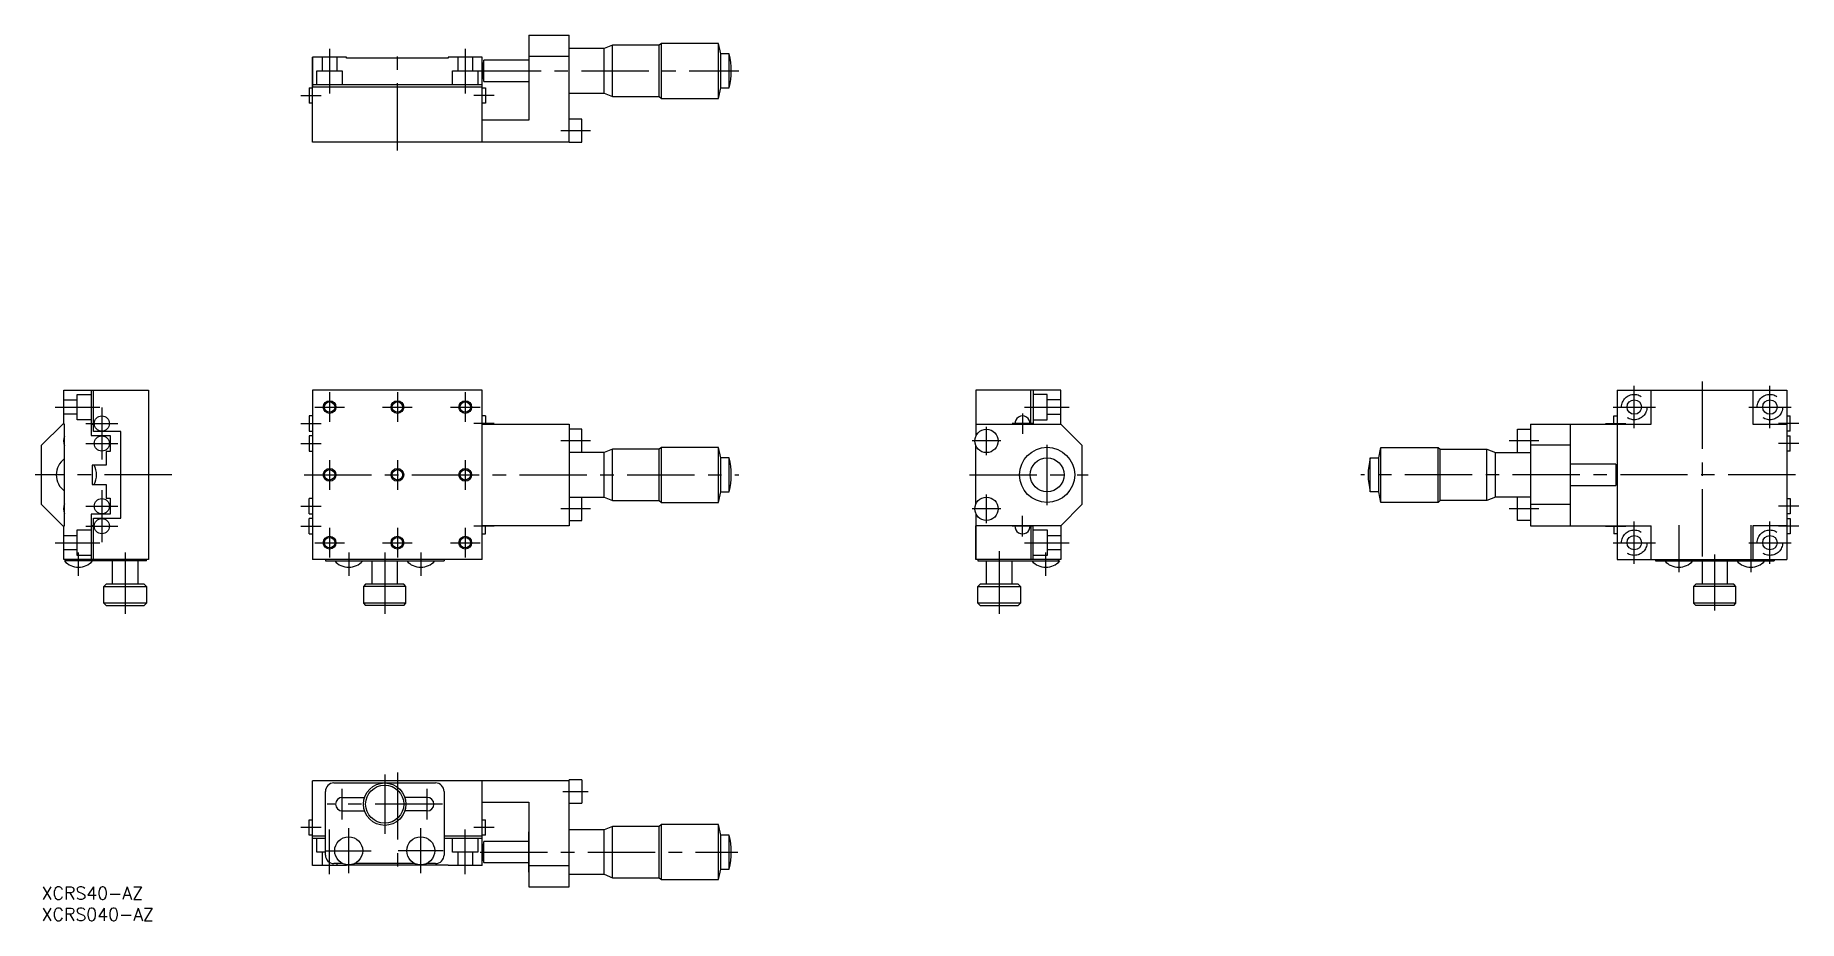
# Model space of a CAD drawing. Extents: x -2 to 414, y -8 to 201.
import ezdxf

# ---------------------------------------------------------------- set-up
doc = ezdxf.new("R2010")
doc.units = 0
doc.header["$LTSCALE"] = 0.5
doc.linetypes.add('CENTER', pattern=[50.8, 31.75, -6.35, 6.35, -6.35])
doc.linetypes.add('DASHED', pattern=[19.05, 12.7, -6.35])
for name, color, linetype in [('MSM_CENTER', 1, 'CENTER'), ('MSM_CONTINUOUS', 7, 'CONTINUOUS'), ('MSM_DASHED', 4, 'DASHED'), ('MSM_NARROW', 5, 'CONTINUOUS'), ('MSM_PART_NUMBER', 7, 'CONTINUOUS')]:
    doc.layers.add(name, color=color, linetype=linetype)
doc.styles.get("Standard").update_dxf_attribs({"font": 'txt.shx', "height": 3, "bigfont": 'bigfont.shx'})

# ---------------------------------------------------------------- blocks, each defined once
blk = doc.blocks.new('*U56')
at = {"layer": 'MSM_PART_NUMBER'}
blk.add_text('XCRS40-AZ', height=3, dxfattribs=at).set_placement((0, -3))
blk = doc.blocks.new('*U57')
at = {"layer": 'MSM_PART_NUMBER'}
blk.add_text('XCRS040-AZ', height=3, dxfattribs=at).set_placement((0, -8))

msp = doc.modelspace()

# ---------------------------------------------------------------- linework, layer by layer
at = {"layer": 'MSM_CENTER'}
for p, q in [((67.92, 197.67), (67.92, 187.17)), ((83.92, 173.67), (83.92, 197.67)), ((99.92, 197.67), (99.92, 187.17)), ((101.92, 192.47), (164.43, 192.47)), ((61.12, 186.67), (65.92, 186.67)), ((106.72, 186.67), (101.92, 186.67)), ((129.42, 178.37), (122.42, 178.37)), ((67.92, 116.67), (67.92, 109.67)), ((83.92, 116.67), (83.92, 109.67)), ((99.92, 116.67), (99.92, 109.67)), ((375.63, 108.17), (375.63, 118.17)), ((391.63, 119.17), (391.63, 75.18)), ((407.63, 108.17), (407.63, 118.17)), ((3.2, 113.17), (13.7, 113.17)), ((14.2, 113.08), (14.2, 100.78)), ((64.42, 113.17), (71.42, 113.17)), ((80.42, 113.17), (87.42, 113.17)), ((96.42, 113.17), (103.42, 113.17)), ((231.85, 113.17), (242.35, 113.17)), ((370.63, 113.17), (380.63, 113.17)), ((402.63, 113.17), (412.63, 113.17)), ((10.4, 109.27), (18, 109.27)), ((61.12, 109.27), (65.92, 109.27)), ((106.72, 109.27), (101.92, 109.27)), ((222.85, 101.81), (222.85, 108.54)), ((233.76, 109.27), (228.94, 109.27)), ((231.35, 111.69), (231.35, 106.86)), ((368.83, 109.27), (373.63, 109.27)), ((414.43, 109.27), (409.63, 109.27)), ((10.4, 104.57), (18, 104.57)), ((61.12, 104.57), (65.92, 104.57)), ((129.42, 105.17), (122.42, 105.17)), ((226.21, 105.17), (219.49, 105.17)), ((237.15, 90.06), (237.15, 104.29)), ((353.13, 105.17), (346.13, 105.17)), ((414.43, 104.57), (409.63, 104.57)), ((67.92, 100.67), (67.92, 93.68)), ((83.92, 100.67), (83.92, 93.68)), ((99.92, 100.67), (99.92, 93.68)), ((30.7, 97.18), (-1.5, 97.18)), ((61.92, 97.18), (164.43, 97.18)), ((218.85, 97.18), (246.85, 97.18)), ((413.63, 97.18), (311.12, 97.18)), ((14.2, 93.58), (14.2, 81.28)), ((222.85, 85.81), (222.85, 92.54)), ((10.4, 89.78), (18, 89.78)), ((61.12, 89.78), (65.92, 89.78)), ((129.42, 89.18), (122.42, 89.18)), ((226.21, 89.18), (219.49, 89.18)), ((231.35, 82.66), (231.35, 87.49)), ((353.13, 89.18), (346.13, 89.18)), ((414.43, 89.78), (409.63, 89.78)), ((10.4, 85.07), (18, 85.07)), ((61.12, 85.07), (65.92, 85.07)), ((67.92, 84.68), (67.92, 77.68)), ((83.92, 84.68), (83.92, 77.68)), ((99.92, 84.68), (99.92, 77.68)), ((106.72, 85.07), (101.92, 85.07)), ((233.76, 85.07), (228.94, 85.07)), ((368.83, 85.07), (373.63, 85.07)), ((375.63, 76.18), (375.63, 86.18)), ((386.13, 85.32), (386.13, 74.19)), ((403.13, 85.32), (403.13, 74.19)), ((407.63, 76.18), (407.63, 86.18)), ((414.43, 85.07), (409.63, 85.07)), ((3.2, 81.18), (13.7, 81.18)), ((64.42, 81.18), (71.42, 81.18)), ((80.42, 81.18), (87.42, 81.18)), ((96.42, 81.18), (103.42, 81.18)), ((225.85, 79.18), (225.85, 64.38)), ((231.85, 81.18), (242.35, 81.18)), ((370.63, 81.18), (380.63, 81.18)), ((402.63, 81.18), (412.63, 81.18)), ((8.7, 73.37), (8.7, 78.88)), ((19.7, 78.88), (19.7, 64.38)), ((72.42, 78.88), (72.42, 73.37)), ((80.92, 78.88), (80.92, 64.38)), ((89.42, 78.88), (89.42, 73.37)), ((236.85, 73.37), (236.85, 78.88)), ((394.63, 65.19), (394.63, 78.36)), ((80.92, 26.5), (80.92, 12.5)), ((83.92, 27), (83.92, 3)), ((70.92, 15.9), (70.92, 23.1)), ((90.92, 15.9), (90.92, 23.1)), ((122.92, 22.5), (128.92, 22.5)), ((94.52, 19.5), (67.32, 19.5)), ((65.92, 14), (61.12, 14)), ((67.92, 3), (67.92, 13.5)), ((72.42, 3.2), (72.42, 13.8)), ((89.42, 3.2), (89.42, 13.8)), ((99.92, 3), (99.92, 13.5)), ((106.72, 14), (101.92, 14)), ((67.12, 8.5), (77.72, 8.5)), ((94.72, 8.5), (84.12, 8.5)), ((103.42, 8.2), (164.17, 8.2))]:
    msp.add_line(p, q, dxfattribs=at)
at = {"layer": 'MSM_CONTINUOUS'}
for p, q in [((114.92, 200.87), (114.92, 180.87)), ((114.92, 200.87), (124.42, 200.87)), ((124.42, 175.62), (124.42, 200.87)), ((63.92, 195.67), (63.92, 189.17)), ((63.92, 189.17), (63.92, 195.67)), ((63.92, 195.67), (63.92, 195.47)), ((63.92, 195.47), (63.92, 195.67)), ((71.92, 195.67), (63.92, 195.67)), ((71.92, 195.47), (71.92, 195.67)), ((103.92, 195.67), (95.92, 195.67)), ((95.92, 195.67), (95.92, 195.47)), ((103.92, 175.67), (103.92, 195.67)), ((124.42, 195.87), (114.92, 195.87)), ((132.67, 197.72), (124.42, 197.72)), ((134.67, 198.52), (132.67, 197.72)), ((132.67, 187.22), (132.67, 197.72)), ((145.67, 198.52), (134.67, 198.52)), ((134.67, 186.42), (134.67, 198.52)), ((146.17, 198.97), (145.67, 198.52)), ((145.67, 186.42), (145.67, 198.52)), ((159.67, 198.97), (146.17, 198.97)), ((146.17, 185.97), (146.17, 198.97)), ((160.17, 196.47), (159.67, 198.97)), ((159.67, 185.97), (159.67, 198.97)), ((162.17, 196.47), (160.17, 196.47)), ((160.17, 188.47), (160.17, 196.47)), ((162.17, 188.47), (162.17, 196.47)), ((95.92, 195.47), (71.92, 195.47)), ((114.92, 194.97), (104.29, 194.97)), ((104.29, 189.97), (104.29, 194.97)), ((63.12, 188.47), (63.12, 184.87)), ((63.12, 188.47), (63.92, 188.47)), ((103.92, 189.17), (63.92, 189.17)), ((63.92, 189.17), (63.92, 188.67)), ((63.92, 188.67), (63.92, 189.17)), ((63.92, 188.67), (63.92, 188.97)), ((63.92, 188.97), (63.92, 188.67)), ((103.92, 188.67), (63.92, 188.67)), ((63.92, 175.67), (63.92, 188.67)), ((103.92, 188.47), (104.72, 188.47)), ((104.29, 189.97), (114.92, 189.97)), ((104.72, 188.47), (104.72, 184.87)), ((124.42, 187.22), (132.67, 187.22)), ((132.67, 187.22), (134.67, 186.42)), ((159.67, 185.97), (160.17, 188.47)), ((160.17, 188.47), (162.17, 188.47)), ((63.92, 184.87), (63.12, 184.87)), ((104.72, 184.87), (103.92, 184.87)), ((134.67, 186.42), (145.67, 186.42)), ((145.67, 186.42), (146.17, 185.97)), ((146.17, 185.97), (159.67, 185.97)), ((114.92, 180.87), (103.92, 180.87)), ((127.42, 181.12), (124.42, 181.12)), ((127.42, 175.62), (127.42, 181.12)), ((124.42, 175.67), (63.92, 175.67)), ((124.42, 175.62), (127.42, 175.62)), ((5.2, 109.17), (5.2, 117.17)), ((5.2, 117.17), (25.2, 117.17)), ((11.7, 117.17), (11.7, 106.47)), ((12.2, 107.38), (12.2, 117.17)), ((25.2, 117.17), (25.2, 77.18)), ((63.92, 117.17), (63.92, 77.18)), ((103.92, 117.17), (63.92, 117.17)), ((103.92, 77.18), (103.92, 117.17)), ((240.35, 117.17), (220.35, 117.17)), ((220.35, 117.17), (220.35, 106.32)), ((233.35, 109.17), (233.35, 117.17)), ((233.85, 117.17), (233.85, 109.17)), ((240.35, 109.17), (240.35, 117.17)), ((371.63, 117.17), (411.63, 117.17)), ((371.63, 117.17), (371.63, 77.18)), ((379.63, 109.17), (379.63, 117.17)), ((403.63, 117.17), (403.63, 109.17)), ((411.63, 117.17), (411.63, 77.18)), ((5, 109.17), (0, 104.17)), ((5.4, 109.17), (5, 109.17)), ((5.4, 85.18), (5.4, 109.17)), ((11.7, 109.17), (12.2, 109.17)), ((12.2, 109.17), (11.7, 109.17)), ((63.12, 111.08), (63.12, 107.47)), ((63.92, 111.08), (63.12, 111.08)), ((104.72, 111.08), (103.92, 111.08)), ((103.92, 109.17), (124.42, 109.17)), ((104.72, 111.08), (104.72, 109.17)), ((124.42, 109.17), (124.42, 85.18)), ((220.35, 109.17), (240.35, 109.17)), ((240.35, 109.17), (245.35, 104.17)), ((351.13, 109.17), (351.13, 85.18)), ((351.13, 109.17), (379.63, 109.17)), ((360.63, 85.18), (360.63, 109.17)), ((370.83, 109.17), (370.83, 111.08)), ((370.83, 111.08), (371.63, 111.08)), ((403.63, 109.17), (411.63, 109.17)), ((411.63, 111.08), (412.43, 111.08)), ((412.43, 107.47), (412.43, 111.08)), ((0, 90.18), (0, 104.17)), ((11.7, 106.47), (16.2, 106.47)), ((11.7, 106.47), (16.2, 106.47)), ((18.7, 107.38), (12.2, 107.38)), ((16.2, 106.47), (16.2, 102.67)), ((18.7, 86.98), (18.7, 107.38)), ((63.12, 107.47), (63.92, 107.47)), ((63.12, 106.38), (63.12, 102.78)), ((63.92, 106.38), (63.12, 106.38)), ((127.42, 107.92), (124.42, 107.92)), ((127.42, 102.42), (127.42, 107.92)), ((220.35, 90.32), (220.35, 104.03)), ((245.35, 104.17), (245.35, 90.18)), ((348.13, 102.42), (348.13, 107.92)), ((348.13, 107.92), (351.13, 107.92)), ((360.63, 104.17), (351.13, 104.17)), ((412.43, 107.47), (411.63, 107.47)), ((411.63, 106.38), (412.43, 106.38)), ((412.43, 102.78), (412.43, 106.38)), ((16.2, 102.67), (15.2, 102.67)), ((15.2, 102.67), (15.2, 99.43)), ((63.12, 102.78), (63.92, 102.78)), ((132.67, 102.42), (124.42, 102.42)), ((134.67, 103.22), (132.67, 102.42)), ((132.67, 91.93), (132.67, 102.42)), ((145.67, 103.22), (134.67, 103.22)), ((134.67, 91.13), (134.67, 103.22)), ((146.17, 103.67), (145.67, 103.22)), ((145.67, 91.13), (145.67, 103.22)), ((159.67, 103.67), (146.17, 103.67)), ((146.17, 90.68), (146.17, 103.67)), ((160.17, 101.17), (159.67, 103.67)), ((159.67, 90.68), (159.67, 103.67)), ((162.17, 101.17), (160.17, 101.17)), ((160.17, 93.18), (160.17, 101.17)), ((162.17, 93.18), (162.17, 101.17)), ((313.38, 101.17), (315.38, 101.17)), ((313.38, 93.18), (313.38, 101.17)), ((315.38, 101.17), (315.88, 103.67)), ((315.38, 93.18), (315.38, 101.17)), ((315.88, 103.67), (329.38, 103.67)), ((315.88, 90.68), (315.88, 103.67)), ((329.38, 103.67), (329.88, 103.22)), ((329.38, 90.68), (329.38, 103.67)), ((329.88, 103.22), (340.88, 103.22)), ((329.88, 91.13), (329.88, 103.22)), ((340.88, 103.22), (342.88, 102.42)), ((340.88, 91.13), (340.88, 103.22)), ((342.88, 102.42), (351.13, 102.42)), ((342.88, 91.93), (342.88, 102.42)), ((412.43, 102.78), (411.63, 102.78)), ((15.2, 99.43), (11.9, 99.43)), ((11.9, 99.43), (11.9, 94.93)), ((371.26, 99.68), (360.63, 99.68)), ((371.26, 99.68), (371.26, 94.68)), ((11.9, 94.93), (15.2, 94.93)), ((15.2, 94.93), (15.2, 91.68)), ((15.2, 91.68), (16.2, 91.68)), ((15.2, 91.68), (16.2, 91.68)), ((16.2, 91.68), (16.2, 87.88)), ((63.12, 87.98), (63.12, 91.58)), ((63.92, 91.58), (63.12, 91.58)), ((124.42, 91.93), (132.67, 91.93)), ((127.42, 86.43), (127.42, 91.93)), ((132.67, 91.93), (134.67, 91.13)), ((159.67, 90.68), (160.17, 93.18)), ((160.17, 93.18), (162.17, 93.18)), ((315.38, 93.18), (313.38, 93.18)), ((315.88, 90.68), (315.38, 93.18)), ((342.88, 91.93), (340.88, 91.13)), ((351.13, 91.93), (342.88, 91.93)), ((348.13, 86.43), (348.13, 91.93)), ((360.63, 94.68), (371.26, 94.68)), ((411.63, 91.58), (412.43, 91.58)), ((412.43, 91.58), (412.43, 87.98)), ((0, 90.18), (5, 85.18)), ((16.2, 87.88), (11.7, 87.88)), ((11.7, 87.88), (11.7, 77.18)), ((63.12, 87.98), (63.92, 87.98)), ((134.67, 91.13), (145.67, 91.13)), ((145.67, 91.13), (146.17, 90.68)), ((146.17, 90.68), (159.67, 90.68)), ((220.35, 88.03), (220.35, 77.18)), ((245.35, 90.18), (240.35, 85.18)), ((329.38, 90.68), (315.88, 90.68)), ((329.88, 91.13), (329.38, 90.68)), ((340.88, 91.13), (329.88, 91.13)), ((360.63, 90.18), (351.13, 90.18)), ((412.43, 87.98), (411.63, 87.98)), ((5, 85.18), (5.4, 85.18)), ((5.2, 77.18), (5.2, 85.18)), ((12.2, 85.18), (11.7, 85.18)), ((12.2, 77.18), (12.2, 86.98)), ((12.2, 86.98), (18.7, 86.98)), ((63.12, 83.28), (63.12, 86.88)), ((63.92, 86.88), (63.12, 86.88)), ((63.12, 83.28), (63.92, 83.28)), ((124.42, 85.18), (103.92, 85.18)), ((103.92, 83.28), (104.72, 83.28)), ((104.72, 83.28), (104.72, 85.18)), ((124.42, 86.43), (127.42, 86.43)), ((220.35, 77.18), (220.35, 85.18)), ((240.35, 85.18), (220.35, 85.18)), ((233.35, 85.18), (233.35, 77.18)), ((233.85, 77.18), (233.85, 85.18)), ((240.35, 85.18), (240.35, 77.18)), ((351.13, 86.43), (348.13, 86.43)), ((351.13, 85.18), (379.63, 85.18)), ((370.83, 85.18), (370.83, 83.28)), ((371.63, 83.28), (370.83, 83.28)), ((379.63, 77.18), (379.63, 85.18)), ((403.63, 85.18), (403.63, 77.18)), ((411.63, 85.18), (403.63, 85.18)), ((411.63, 86.88), (412.43, 86.88)), ((412.43, 83.28), (411.63, 83.28)), ((412.43, 86.88), (412.43, 83.28)), ((25.2, 77.18), (5.2, 77.18)), ((24.7, 76.88), (5.4, 76.88)), ((5.7, 77.18), (5.7, 76.88)), ((16.7, 71.38), (16.7, 76.88)), ((22.7, 76.88), (22.7, 71.38)), ((24.7, 76.88), (24.7, 77.18)), ((103.92, 77.18), (63.92, 77.18)), ((66.92, 77.18), (66.92, 76.88)), ((66.92, 76.88), (94.92, 76.88)), ((77.92, 76.88), (77.92, 71.38)), ((83.92, 71.38), (83.92, 76.88)), ((94.92, 77.18), (94.92, 76.88)), ((240.35, 77.18), (220.35, 77.18)), ((220.85, 77.18), (220.85, 76.88)), ((220.85, 76.88), (240.15, 76.88)), ((222.85, 71.38), (222.85, 76.88)), ((228.85, 76.88), (228.85, 71.38)), ((239.85, 76.88), (239.85, 77.18)), ((371.63, 77.18), (411.63, 77.18)), ((380.63, 77.18), (380.63, 76.88)), ((380.63, 76.88), (408.63, 76.88)), ((391.63, 76.88), (391.63, 71.38)), ((397.63, 71.38), (397.63, 76.88)), ((408.63, 77.18), (408.63, 76.88)), ((14.7, 70.88), (15.2, 71.38)), ((14.7, 70.88), (24.7, 70.88)), ((14.7, 66.88), (14.7, 70.88)), ((24.2, 71.38), (15.2, 71.38)), ((24.2, 71.38), (24.7, 70.88)), ((24.7, 70.88), (24.7, 66.88)), ((76.42, 71.38), (75.92, 70.88)), ((75.92, 70.88), (75.92, 66.88)), ((85.92, 70.88), (75.92, 70.88)), ((85.42, 71.38), (76.42, 71.38)), ((85.92, 70.88), (85.42, 71.38)), ((85.92, 66.88), (85.92, 70.88)), ((220.85, 70.88), (221.35, 71.38)), ((220.85, 70.88), (230.85, 70.88)), ((220.85, 66.88), (220.85, 70.88)), ((230.35, 71.38), (221.35, 71.38)), ((230.35, 71.38), (230.85, 70.88)), ((230.85, 70.88), (230.85, 66.88)), ((390.13, 71.38), (389.63, 70.88)), ((389.63, 70.88), (389.63, 66.88)), ((399.63, 70.88), (389.63, 70.88)), ((399.13, 71.38), (390.13, 71.38)), ((399.63, 70.88), (399.13, 71.38)), ((399.63, 66.88), (399.63, 70.88)), ((24.7, 66.88), (14.7, 66.88)), ((15.2, 66.38), (14.7, 66.88)), ((24.7, 66.88), (24.2, 66.38)), ((75.92, 66.88), (76.42, 66.38)), ((85.92, 66.88), (75.92, 66.88)), ((85.42, 66.38), (85.92, 66.88)), ((230.85, 66.88), (220.85, 66.88)), ((221.35, 66.38), (220.85, 66.88)), ((230.85, 66.88), (230.35, 66.38)), ((389.63, 66.88), (390.13, 66.38)), ((399.63, 66.88), (389.63, 66.88)), ((399.13, 66.38), (399.63, 66.88)), ((15.2, 66.38), (24.2, 66.38)), ((85.42, 66.38), (76.42, 66.38)), ((221.35, 66.38), (230.35, 66.38)), ((399.13, 66.38), (390.13, 66.38)), ((124.42, 25), (63.92, 25)), ((63.92, 5), (63.92, 25)), ((103.92, 5), (103.92, 25)), ((127.42, 25.25), (124.42, 25.25)), ((124.42, 0), (124.42, 25.25)), ((127.42, 25.25), (127.42, 19.75)), ((66.92, 7.5), (66.92, 22.5)), ((68.92, 24.5), (92.92, 24.5)), ((70.92, 21.1), (76.19, 21.1)), ((90.92, 21.1), (85.66, 21.1)), ((94.92, 22.5), (94.92, 7.5)), ((70.92, 17.9), (76.19, 17.9)), ((90.92, 17.9), (85.66, 17.9)), ((103.92, 20), (114.92, 20)), ((114.92, 20), (114.92, 0)), ((124.42, 19.75), (127.42, 19.75)), ((63.12, 12.2), (63.12, 15.8)), ((63.12, 15.8), (63.92, 15.8)), ((103.92, 15.8), (104.72, 15.8)), ((104.72, 12.2), (104.72, 15.8)), ((114.92, 3.45), (114.92, 12.95)), ((132.67, 13.45), (124.42, 13.45)), ((134.67, 14.25), (132.67, 13.45)), ((132.67, 2.95), (132.67, 13.45)), ((145.67, 14.25), (134.67, 14.25)), ((134.67, 2.15), (134.67, 14.25)), ((146.17, 14.7), (145.67, 14.25)), ((145.67, 2.15), (145.67, 14.25)), ((159.67, 14.7), (146.17, 14.7)), ((146.17, 1.7), (146.17, 14.7)), ((160.17, 12.2), (159.67, 14.7)), ((159.67, 1.7), (159.67, 14.7)), ((63.92, 12.2), (63.12, 12.2)), ((63.92, 12), (66.92, 12)), ((63.92, 11.5), (66.92, 11.5)), ((94.92, 12), (103.92, 12)), ((94.92, 11.5), (103.92, 11.5)), ((104.72, 12.2), (103.92, 12.2)), ((114.92, 10.7), (104.29, 10.7)), ((104.29, 5.7), (104.29, 10.7)), ((162.17, 12.2), (160.17, 12.2)), ((160.17, 4.2), (160.17, 12.2)), ((162.17, 4.2), (162.17, 12.2)), ((71.92, 5), (63.92, 5)), ((71.05, 5.5), (68.92, 5.5)), ((71.92, 5.2), (95.92, 5.2)), ((71.92, 5), (71.92, 5.2)), ((88.05, 5.5), (73.8, 5.5)), ((92.92, 5.5), (90.8, 5.5)), ((95.92, 5.2), (95.92, 5)), ((103.92, 5), (95.92, 5)), ((104.29, 5.7), (114.92, 5.7)), ((114.92, 5), (124.42, 5)), ((159.67, 1.7), (160.17, 4.2)), ((160.17, 4.2), (162.17, 4.2)), ((114.92, 0), (124.42, 0)), ((124.42, 2.95), (132.67, 2.95)), ((132.67, 2.95), (134.67, 2.15)), ((134.67, 2.15), (145.67, 2.15)), ((145.67, 2.15), (146.17, 1.7)), ((146.17, 1.7), (159.67, 1.7))]:
    msp.add_line(p, q, dxfattribs=at)
for centre, radius in [((67.92, 113.17), 1.23), ((83.92, 113.17), 1.23), ((99.92, 113.17), 1.23), ((375.63, 113.17), 1.7), ((407.63, 113.17), 1.7), ((14.2, 109.27), 1.8), ((14.2, 104.57), 1.8), ((222.85, 105.17), 2.75), ((237.15, 97.18), 6.5), ((237.15, 97.18), 4), ((67.92, 97.18), 1.23), ((83.92, 97.18), 1.23), ((99.92, 97.18), 1.23), ((14.2, 89.78), 1.8), ((222.85, 89.18), 2.75), ((14.2, 85.07), 1.8), ((67.92, 81.18), 1.23), ((83.92, 81.18), 1.23), ((99.92, 81.18), 1.23), ((375.63, 81.18), 1.7), ((407.63, 81.18), 1.7), ((80.92, 19.5), 5), ((80.92, 19.5), 4.5), ((72.42, 8.5), 3.3), ((89.42, 8.5), 3.3)]:
    msp.add_circle(centre, radius, dxfattribs=at)
for centre, radius, start, end in [((146.42, 192.47), 16.25, 345.75, 14.25), ((112.55, 192.47), 8.63, 163.1627, 196.8373), ((231.35, 109.27), 1.8, 356.8153, 183.1847), ((7.9, 105.17), 2.75, 155.38, 204.62), ((8.2, 97.18), 4.75, 126.1197, 233.8803), ((146.42, 97.18), 16.25, 345.75, 14.25), ((329.13, 97.18), 16.25, 165.75, 194.25), ((8.2, 97.18), 4.75, 331.7263, 28.2737), ((363, 97.18), 8.63, 343.1627, 16.8373), ((7.9, 89.18), 2.75, 155.38, 204.62), ((231.35, 85.07), 1.8, 176.8153, 3.1847), ((8.7, 79.75), 4.37, 221.0348, 318.9652), ((72.42, 79.76), 4.38, 221.1121, 318.8879), ((89.42, 79.76), 4.38, 221.1121, 318.8879), ((236.85, 79.75), 4.37, 221.0348, 318.9652), ((386.13, 79.76), 4.38, 221.1121, 318.8879), ((403.13, 79.76), 4.38, 221.1121, 318.8879), ((68.92, 22.5), 2, 90, 180), ((70.92, 19.5), 1.6, 90, 270), ((90.92, 19.5), 1.6, 270, 90), ((92.92, 22.5), 2, 0, 90), ((112.55, 8.2), 8.63, 163.1627, 196.8373), ((146.42, 8.2), 16.25, 345.75, 14.25), ((68.92, 7.5), 2, 180, 270), ((92.92, 7.5), 2, 270, 0)]:
    msp.add_arc(centre, radius, start, end, dxfattribs=at)
at = {"layer": 'MSM_DASHED'}
for p, q in [((66.22, 192.47), (66.22, 195.67)), ((69.62, 195.67), (69.62, 192.47)), ((98.22, 192.47), (98.22, 195.67)), ((101.62, 195.67), (101.62, 192.47)), ((64.92, 192.47), (70.92, 192.47)), ((64.92, 189.17), (64.92, 192.47)), ((70.92, 192.47), (70.92, 189.17)), ((96.92, 192.47), (102.92, 192.47)), ((96.92, 189.17), (96.92, 192.47)), ((102.92, 192.47), (102.92, 189.17)), ((5.2, 114.88), (8.4, 114.88)), ((8.4, 110.17), (8.4, 116.17)), ((8.4, 116.17), (11.7, 116.17)), ((237.15, 116.17), (233.85, 116.17)), ((237.15, 110.17), (237.15, 116.17)), ((240.35, 114.88), (237.15, 114.88)), ((8.4, 111.47), (5.2, 111.47)), ((11.7, 110.17), (8.4, 110.17)), ((233.85, 110.17), (237.15, 110.17)), ((237.15, 111.47), (240.35, 111.47)), ((8.4, 78.18), (8.4, 84.18)), ((8.4, 84.18), (11.7, 84.18)), ((233.85, 84.18), (237.15, 84.18)), ((237.15, 84.18), (237.15, 78.18)), ((5.2, 82.88), (8.4, 82.88)), ((8.4, 79.48), (5.2, 79.48)), ((237.15, 82.88), (240.35, 82.88)), ((240.35, 79.48), (237.15, 79.48)), ((11.7, 78.18), (8.4, 78.18)), ((237.15, 78.18), (233.85, 78.18)), ((64.92, 8.2), (64.92, 11.5)), ((96.92, 8.2), (96.92, 11.5)), ((102.92, 11.5), (102.92, 8.2)), ((66.92, 8.2), (64.92, 8.2)), ((66.22, 5), (66.22, 8.2)), ((69.62, 5.5), (69.62, 5)), ((102.92, 8.2), (96.92, 8.2)), ((98.22, 5), (98.22, 8.2)), ((101.62, 8.2), (101.62, 5))]:
    msp.add_line(p, q, dxfattribs=at)
for centre in [(375.63, 113.17), (407.63, 113.17), (375.63, 81.18), (407.63, 81.18)]:
    msp.add_circle(centre, 3, dxfattribs=at)
at = {"layer": 'MSM_NARROW'}
for centre in [(67.92, 113.17), (83.92, 113.17), (99.92, 113.17), (67.92, 97.18), (83.92, 97.18), (99.92, 97.18), (67.92, 81.18), (83.92, 81.18), (99.92, 81.18)]:
    msp.add_circle(centre, 1.5, dxfattribs=at)

# ---------------------------------------------------------------- block references
at = {"layer": 'MSM_CONTINUOUS'}
for name in ['*U56', '*U57']:
    msp.add_blockref(name, (0, 0), dxfattribs=at)

doc.saveas('drawing.dxf')
